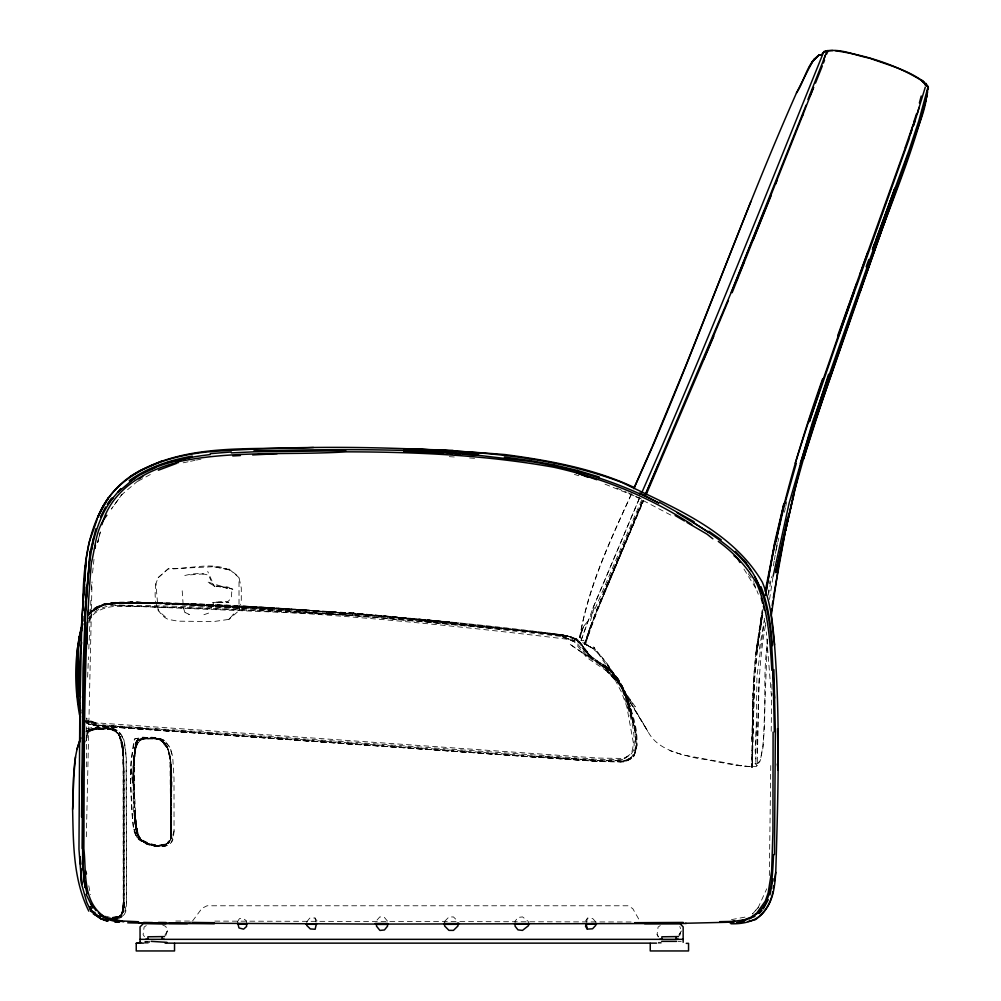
<?xml version="1.0" encoding="UTF-8"?>
<svg xmlns="http://www.w3.org/2000/svg" width="1001" height="1001" viewBox="0 0 1001 1001"><rect width="100%" height="100%" fill="white"/><g stroke="black" fill="none" stroke-linecap="round" stroke-linejoin="round"><path stroke-width="0.75" stroke-dasharray="5 3.75" d="M111.999 917.654L118.168 916.653L120.183 915.402L121.797 913.413L123.223 906.781L123.11 757.507L122.623 750.55L119.732 737.499L122.623 750.55L123.273 766.553L123.398 902.564C124.299 909.884 120.921 919.068 112.099 918.242M170.821 829.842L170.708 777.902L170.733 834.096L170.032 762.024L170.733 777.915M157.044 738.4L162.337 740.627L166.992 746.596L162.55 740.865L165.115 743.543L160.548 739.689L155.493 738.212L143.218 738.3L138.576 739.351L136.399 741.24L133.633 762.099L133.496 788.675C132.82 773.085 132.758 757.244 136.111 741.929C137.037 738.988 140.678 738.776 143.218 738.3C161.011 733.445 170.37 745.445 170.696 761.936L169.457 754.191M170.733 834.096L170.395 766.791M752.802 732.469L752.289 766.854L752.514 765.002M515.077 923.673L515.09 921.17L518.093 917.404L522.597 916.916L528.528 921.671M86.336 766.841L86.674 718.593M639.739 497.547L593.08 607.845L581.043 640.477L581.331 641.804L594.156 649.086L584.809 643.993C609.809 655.955 618.243 686.811 635.285 706.794L593.618 646.946L606.231 662.95L647.797 731.268C657.394 749.899 679.241 753.853 697.672 758.458C717.166 760.735 736.461 767.304 756.23 766.566L757.206 765.565L755.805 764.063L756.919 676.376L764.501 620.795M756.518 652.026L762.487 612.324L757.056 652.089L754.541 679.541L752.014 767.354L753.528 679.479L755.968 651.964L761.999 610.685M769.331 875.525L770.783 763.863M771.195 731.281L771.621 698.711L766.278 631.969M133.12 777.639L133.759 757.282C133.521 783.32 131.169 810.535 137.9 835.885C140.791 842.254 148.173 844.256 154.392 845.545M133.996 767.129C134.847 789.601 132.745 812.937 138.276 834.897C133.221 809.496 134.159 783.02 134.309 757.169L133.996 767.129L135.548 748.836L138.476 740.765C144.382 737.211 152.139 738.025 158.796 738.963L141.429 738.738M752.302 765.715L752.014 767.429L751.776 764.339M752.727 750.637L754.541 679.541L757.056 652.089L763.237 612.212M757.394 752.927C758.245 709.797 757.619 666.341 765.79 623.786M751.751 765.727L751.476 766.891L753.528 679.479L755.98 651.964L761.936 612.249M751.964 739.213L752.915 692.755M86.336 836.748L92.029 581.869M123.223 906.781L123.311 902.527M751.926 741.453L753.528 679.479L754.541 679.541M759.133 678.44L757.206 765.565L754.992 763.475L755.818 762.787M86.236 732.056C93.043 726.113 105.468 727.652 113.889 729.654C125.863 737.349 122.973 754.429 123.949 766.491L123.924 905.83L122.685 913L118.556 917.266M752.677 725.738L754.003 679.504M124.011 902.764C125.738 911.31 120.408 920.057 111.124 918.743M113.288 918.468C122.072 919.268 125.1 909.896 124.187 902.764L124.187 778.077L123.11 747.196M147.91 843.843C159.071 848.986 174.912 845.432 171.534 830.079C169.444 803.515 175.275 775.687 168.243 749.599C175.025 775.712 169.519 803.515 171.534 830.079L170.983 838.162L168.231 843.317M133.158 783.082L133.196 767.091L135.961 742.855L133.146 767.091L133.346 788.675L133.771 757.282M87.613 677.139L88.476 656.831M88.814 649.023L90.991 597.472M91.329 589.664L91.654 581.856M133.07 772.297L135.948 742.642L134.297 752.777L136.424 741.316M752.527 750.487L752.314 764.339M756.443 723.035L755.179 750.825L755.88 758.996M171.521 833.77L170.032 840.727L167.843 843.33L170.633 839.013L171.596 830.079L171.271 835.998L171.184 766.728L169.194 753.115L171.221 772.046L171.521 791.14L171.071 766.741L171.409 777.902M133.271 767.091L133.521 762.086L133.496 788.675M171.371 831.906L170.633 839.013L167.83 843.33L170.107 840.252L171.409 833.758L170.696 839.038L171.409 833.758M767.429 639.113L763.225 746.471L760.147 760.81L758.745 762.9L754.992 763.475L757.269 763.738L760.147 760.81C768.956 721.759 761.336 681.093 767.654 641.641M752.702 752.314L752.352 762.136L751.976 750.487M122.66 910.56L123.398 902.564L121.797 913.413M123.786 909.246L124.061 906.456M174.049 830.893L173.223 839.101L171.671 842.004L169.745 844.106L164.927 846.345L156.319 846.571L145.082 843.455L138.626 839.539L135.698 835.397L133.246 826.025L132.182 815.44L130.418 777.302L130.993 761.936L134.71 738.938L142.743 737.161L159.835 738.45L164.164 740.365L169.519 746.621L172.698 756.706L173.999 778.278L174.049 830.893L171.671 842.004M170.633 839.013L171.284 833.745M92.542 572.96L94.169 557.607M155.906 583.646C154.129 596.583 154.429 613.1 168.181 619.394L178.115 621.171L213.714 621.546L228.866 619.394L233.746 614.013L228.866 619.394L239.014 610.61L241.291 600.25L241.291 588L239.014 577.64C222.022 557.532 190.828 569.794 168.181 568.856L158.183 577.64L155.906 583.646L158.183 610.61L168.181 619.394M85.648 721.946L88.701 724.274L102.565 726.426L600.087 761.598L624.436 761.423L633.445 757.119C642.655 736.373 631.593 712.487 625.312 692.279C620.182 681.193 613.225 670.47 602.227 664.476C590.865 659.158 585.435 648.148 577.439 639.326L563.338 634.947C419.406 619.544 275 608.308 130.38 601.776C116.742 603.628 99.762 600.738 89.84 612.549C95.671 606.118 104.304 603.753 112.65 602.877C225.938 601.451 339.076 612.262 451.764 622.997L451.851 622.322M135.323 745.682L133.884 757.307L135.961 742.855M658.37 936.974L657.081 934.609L658.082 927.076L660.26 925.575M85.648 722.084L88.714 724.023L97.873 726.025L535.76 757.181L599.536 761.386L620.382 761.886L626.426 760.998L632.119 757.707L635.422 752.477L636.711 745.557L636.411 735.96L630.843 708.558L624.937 691.866L618.505 679.153L608.708 668.33L587.299 654.391L589.614 655.655L585.16 650.925L589.314 655.968L580.843 643.48L575.487 638.5L567.73 636.135L547.71 633.833L567.567 636.786L574.974 639.301L579.954 644.031L588.951 656.343L609.146 669.882L602.402 664.727L612.662 673.097L606.156 666.891C620.958 678.891 626.563 697.609 632.294 714.952L622.622 688.425L613.062 672.772L616.729 678.29L608.095 668.968M768.293 593.005L768.718 589.927M769.556 583.746L769.982 580.655M769.519 599.524L773.022 576.776M762.937 609.271L756.23 652.001L762.85 612.174M631.581 493.693C610.46 540.102 587.962 586.611 579.792 637.412L582.031 640.29L581.043 640.477L588.075 620.833L595.532 607.707L642.004 499.174M759.359 649.073L764.551 618.255M768.443 595.132L771.558 576.639M773.373 565.853L774.148 561.223M774.411 559.684L775.187 555.054M775.45 553.515L776.225 548.898M776.488 547.347L777.264 542.73M634.909 752.314L636.173 745.532L635.422 736.048C636.311 744.018 635.748 752.552 630.28 758.846M86.724 735.522L86.224 738.2L86.724 735.522L89.652 730.93C97.034 727.602 106.018 727.74 113.714 730.004L116.929 733.02L112.012 729.917L108.608 729.304L98.311 729.091L87.863 730.793L86.261 736.398L87.863 730.793M587.662 634.934L586.886 639.339L596.946 611.749L643.193 500.387M136.224 741.754L135.385 745.707L137.074 740.54M776.125 550.225L778.778 538.1M784.421 512.324L785.422 507.782M785.747 506.268L786.748 501.714M123.123 911.698L123.849 902.752L123.774 766.503L122.923 747.234L121.409 739.489M586.511 922.234L587.474 918.092L592.68 918.518L595.758 921.908M585.135 642.805L584.947 643.568L586.123 639.126L585.51 643.918L584.284 643.681L584.571 644.456L585.572 644.219L587.212 637.299L585.698 643.768L584.221 643.956L591.779 622.76M636.286 748.648L634.021 755.355M97.66 542.379L99.524 534.984M584.759 643.756L595.983 611.373L642.855 499.949M86.449 739.051L88.088 733.07C93.131 727.339 101.964 729.954 108.608 729.304M85.623 742.041L88.088 733.07M590.515 620.67L594.194 607.307M584.571 644.456L585.698 643.768L593.668 619.056M588.313 632.995L589.989 627.114M135.986 743.08L136.349 741.829M170.896 837.574C170.32 844.093 163.338 846.533 157.657 845.945M590.577 627.552L592.016 622.86M580.668 635.26L581.781 631.931M122.322 913.8L123.336 910.797M588.776 632.682L590.09 628.928M590.09 627.352L603.365 592.955L643.105 499.837M165.653 935.86L167.467 930.93L165.816 926.476L162.112 924.674M679.616 935.86L680.53 933.395M119.82 918.117L124.162 914.701L126.526 903.578L126.264 757.244C125.138 746.834 125.413 732.482 113.113 728.615C103.854 726.676 94.094 727.076 84.897 729.103M590.865 627.314L596.946 611.749M596.571 611.573L588.05 633.007M584.834 643.48L585.572 644.219M641.966 503.24L596.634 611.636L643.568 500.75M592.817 608.32L639.677 497.66M586.961 636.461L588.138 633.696M603.478 593.005L642.93 500.25M627.452 538.288L604.016 593.23L643.681 500.425M136.837 740.953L136.224 741.979L136.949 740.828M580.392 633.746L583.508 626.488L588.075 620.833M631.243 494.381C610.385 540.402 588.626 586.611 579.779 636.761L581.619 639.451L583.983 640.29L581.043 640.477M139.051 739.264L155.355 738.425L160.435 739.839L166.454 747.334C161.874 736.06 146.997 738.087 137.512 740.627C130.906 766.015 135.423 793.18 135.598 819.106C136.712 825.913 136.411 833.408 140.716 839.226C148.11 845.257 162.45 849.411 169.307 840.727C162.262 848.873 148.323 843.943 140.741 838.851C135.035 831.731 136.261 821.721 135.21 813.225M757.945 908.12L766.728 888.8M88.588 622.422C91.992 611.123 104.955 606.969 115.59 606.368C267.392 607.169 418.818 621.02 569.381 639.489L575.1 640.69L587.174 656.393L608.921 670.67L615.327 680.305L621.709 692.554L626.826 706.719L633.42 743.205L632.544 749.862L630.305 754.266L622.76 759.496L598.323 759.421L104.392 724.999L90.816 722.847L87.237 720.883L95.783 722.785L598.448 758.082L622.359 758.42L626.864 756.931L622.76 759.496L630.693 754.704L633.583 750.337C636.611 730.042 628.253 710.873 622.885 691.754C613.1 668.543 588.676 657.444 569.231 643.731L587.174 656.393M88.826 618.668C93.844 609.596 105.505 605.805 115.34 605.155C264.402 606.418 413.225 618.943 561.211 636.448L574.649 640.753L561.411 636.623L574.286 641.766L586.674 657.532L607.832 671.696L615.327 680.305L600.625 664.601L608.921 670.67M124.162 914.701L125.713 911.786L126.526 903.578L126.126 757.244L124.086 740.152L119.106 732.181L120.871 734.246L115.353 729.354L109.159 727.802L91.053 727.802M88.789 618.393L90.065 616.09M211.111 607.945L214.314 602.302L228.103 601.313L231.431 598.273L231.844 589.739L228.028 587.061L214.314 585.948L207.082 581.831L227.102 588L214.314 585.948M86.386 731.718L89.076 729.616M88.989 620.47L91.191 616.829M169.97 840.677L168.155 843.167M137.512 740.627L135.097 752.314L137.425 742.917L138.526 741.228L143.206 739.101M165.353 934.346L167.467 930.93L164.752 935.209M679.316 934.346L680.73 932.069M237.475 921.783L239.414 918.643L243.468 918.668L246.546 920.882L246.571 923.685M678.728 935.209L681.431 930.93M585.572 920.995L587.474 918.092M88.563 615.44L90.903 612.111L103.341 605.167L94.645 609.697L90.628 613.025L97.335 607.482M118.418 499.249L111.286 509.096L122.009 494.331L119.319 498.023M192.48 921.095L201.952 908.345L207.069 905.78L627.94 905.78L632.732 908.558L639.777 920.882M306.744 921.871L309.734 918.117L314.977 917.967L317.042 921.02M627.502 759.784L632.019 756.718L629.967 758.445M752.552 913.9L758.47 907.206L752.514 913.875M88.501 615.552L92.98 610.535L103.366 605.155L92.805 610.347L88.351 615.352M136.599 741.416L139.264 739.439L147.372 738.313L138.764 739.551L136.974 741.04M88.138 615.327L92.805 610.347L104.104 604.441L97.51 607.857C116.179 599.424 137.8 604.904 157.495 603.215L130.893 602.602L108.446 604.091L112.738 603.728L103.403 605.342L90.903 612.111M444.607 921.383L448.936 916.979L453.453 916.941L458.02 921.42M87.963 614.426C97.76 601.326 115.49 601.901 130.155 602.289C274.975 606.906 419.632 616.053 563.338 634.947L353.065 615.315L196.396 604.867M90.115 613.288L92.98 610.535M160.548 739.689L157.019 738.638L163.038 741.278C155.693 736.411 145.27 737.449 137.387 740.202L137.825 739.789M89.94 612.462L99.587 605.88L112.65 602.877L157.507 602.539L196.934 603.878M158.183 577.64L168.181 568.856L213.714 566.704L230.668 570.057L213.714 566.704M120.896 495.42L138.313 480.555M121.434 915.077L117.23 917.629L112.112 918.455M171.521 791.14L170.771 761.924L167.567 748.385L169.469 754.792L168.143 749.661L164.927 743.205L166.992 746.596M166.792 746.759L163.426 741.854L160.523 739.764L166.767 746.258M146.296 925.575L144.106 927.076L143.105 934.609L144.469 936.661M119.157 916.853L120.358 916.09M628.503 760.072L630.98 758.583M138.201 481.081L150.413 474.499M187.362 923.673L191.204 921.746M117.205 917.517C122.26 916.34 123.611 910.935 123.724 906.418L122.535 912.899L119.469 916.678L120.583 915.752L115.603 918.03L119.119 916.728L113.163 918.03M630.517 758.057L624.724 760.51L619.068 761.098L599.586 760.71L535.823 756.318L599.599 760.46L626.251 760.535L599.586 760.71L97.985 725.099L89.677 723.423L85.698 721.195L89.064 723.36L85.035 720.257M117.217 918.868L122.235 916.791M115.603 918.03L119.419 916.566L112.612 918.105M203.929 614.727L208.633 613.075M157.657 845.795L163.438 845.282L165.703 844.531L157.182 845.682L164.402 844.957L158.646 845.895L166.003 844.331L168.944 842.379L163.413 845.132L166.979 843.993A7.545 7.545 0 0 0 169.832 841.115M111.311 728.916C105.268 724.349 75.788 735.272 89.152 729.942L88.601 730.117C97.135 728.678 106.569 726.889 114.827 730.417L110.335 728.465L95.983 728.39M93.681 728.891L89.89 729.879L100.588 728.615L98.311 728.665L110.035 728.791L91.554 729.128L100.588 728.528M184.797 575.525C192.48 573.548 201.013 572.597 208.633 575.312L210.873 580.33M138.901 739.414L143.218 738.45L158.02 738.901L155.48 738.45M183.145 462.8L189.076 461.586M190.565 461.286L195.02 460.372M196.496 460.072L200.951 459.159M93.656 728.678L89.127 729.817L100.588 728.39M731.456 919.619L747.597 916.641M167.342 845.432C153.378 849.348 133.896 842.804 133.246 826.025C130.768 797.447 128.578 768.18 134.259 739.814L134.672 738.913L142.943 737.537L155.881 737.637M144.795 941.866L147.648 941.365M121.284 602.352L103.203 604.692M620.37 761.886L626.426 760.998M112.675 917.679L118.08 916.941M163.138 845.495L158.884 845.895M112.763 917.154L118.168 916.653M162.788 845.244L166.979 843.993L163.438 845.282L156.944 845.595L158.646 845.72C124.249 847.397 137.475 802.289 133.233 783.082L133.358 788.675M190.39 574.862L203.628 573.873M112.65 602.877L157.482 603.39L245.22 606.956C199.687 604.979 154.004 601.551 108.446 604.091C223.01 600.2 337.737 613.163 451.814 622.572L298.611 609.334L245.258 606.281M103.616 603.941L130.155 602.289L244.882 608.195L130.38 601.776L245.383 607.182M121.321 603.215L118.931 603.315L157.495 603.215M144.957 941.365L150.738 941.365M678.165 941.365L681.256 941.365M144.695 942.304L150.876 942.304M658.245 942.304L661.361 942.304M143.256 943.142L149.487 943.142M658.107 943.142L661.236 943.142M175.776 921.045L191.391 921.083M214.827 921.12L633.545 921.996M144.582 842.392L142.392 841.115L150.175 844.419L157.42 845.782M147.372 738.237L159.81 739.339M121.296 602.527L196.909 604.541L353.015 613.813L298.573 609.847L157.507 602.727M130.893 602.602L245.232 606.794L353.078 613.138L451.864 622.134L547.835 632.982L562.625 634.922L573.173 637.499L567.73 636.135L451.764 622.997L353.065 613M449.299 456.656L455.543 457.069M469.594 457.983L477.389 458.496M353.053 613.4L298.586 609.596L353.09 612.975L451.864 622.147M148.961 728.715L97.973 725.162L92.818 724.399L86.311 721.383M535.76 757.181L96.597 725.687L370.896 745.582M451.814 622.559L353.078 613.138L563.263 634.972L571.796 637.149L577.452 639.326L590.115 655.768L611.311 670.607L625.425 692.329L630.63 707.019M736.223 765.114L752.014 766.804L743.468 766.09L682.77 754.879L669.832 750.65M451.651 623.022L493.105 627.602M451.789 622.81L562.537 635.41M157.657 845.707L145.783 842.767L156.206 845.67M109.534 728.603L114.827 730.417L106.894 728.44L114.815 730.417M105.53 916.103L113.989 918.518M574.386 474.399L578.841 475.725M95.646 723.998L87.638 720.87L95.783 722.785L88.101 719.882L86.424 718.03M150.175 844.406C142.129 842.942 136.349 836.348 135.836 828.265L137.124 833.57M605.029 484.171L635.009 496.221M636.436 496.796L643.568 499.674M587.95 645.295L584.897 644.068L594.156 649.086M616.691 488.038L626.626 492.229M628.04 492.83L632.294 494.632M569.381 639.489L561.774 636.123L574.286 641.766M159.835 738.45L164.164 740.365M144.845 842.592L142.455 840.965L147.948 843.705L141.466 840.202L138 835.81M185.56 612.662L189.402 614.539L184.922 612.637L183.333 607.482L182.032 588.138M635.41 496.433L672.584 516.015M577.665 640.627L572.234 637.612L576.964 640.377M112.825 729.404C120.57 733.095 122.61 742.642 123.461 750.4M87.125 723.122L88.714 724.023M141.391 840.352L144.031 842.029L141.191 840.077M115.553 730.918L113.363 729.491L116.617 731.543M86.737 722.684L88.926 724.148L102.815 726.276L600.087 761.598L624.962 761.974L633.558 757.219L637.136 745.219L634.421 721.909M591.553 658.095L586.523 653.916M144.056 841.941L139.489 838.137L142.893 841.528M140.991 839.801L143.243 841.478M602.94 664.026C615.953 672.109 623.448 686.01 628.178 700.137M115.465 731.105L117.955 733.107M228.866 568.856L239.014 577.64L239.014 610.61M616.065 679.329L607.282 671.433L615.327 680.305M162.275 740.753L163.926 742.242L157.019 738.638L163.426 741.854L167.743 748.823M161.549 740.252L163.851 742.354L161.824 740.34M575.212 638.926L580.392 643.756M589.614 655.655L580.843 643.48M387.525 921.208L384.309 917.316L379.804 916.891L376.201 921.008L376.351 923.585M140.916 839.939L137.85 835.485L135.836 828.265L136.199 829.879M139.489 838.137L139.89 838.65L136.699 831.844L137.325 833.933L135.973 828.24L134.559 813.212L136.524 831.368L134.559 813.212L135.335 824.549L133.233 783.082L135.298 824.549L134.559 813.212M117.205 732.407L119.982 736.461L122.435 744.231L118.756 734.359M212.875 584.421L214.464 586.548L207.72 571.446M748.273 573.761L753.64 581.331M165.828 742.016L170.821 749.711L172.698 756.706M657.081 934.609L658.433 936.661M584.546 651.288L579.954 644.031M140.741 838.851L138.438 835.134L140.716 839.226M743.956 569.068L756.819 590.027M139.852 838.713L136.699 831.844L137.85 835.485L134.997 819.206M166.454 745.983L165.215 743.956L166.967 747.134M166.116 745.207L168.03 749.724M167.693 748.31L166.892 746.683L170.12 758.232M122.435 744.231L118.468 734.146L121.083 739.088L120.345 737.224L118.105 733.483L113.025 729.704C123.01 734.809 122.698 747.922 123.724 757.457L123.186 750.437M753.766 582.62L758.308 594.244M679.792 926.476L680.617 928.703M624.249 692.104L633.633 723.298L627.227 700.425L619.669 683.12C629.466 702.464 634.947 723.898 636.173 745.532M623.11 688.225L629.266 706.706L633.808 725.212M121.634 741.19L121.321 740.102L123.724 757.457L121.984 741.716M628.115 702.452L633.896 723.26M314.977 917.967L316.028 922.159M135.736 827.652L136.874 832.769L135.636 826.401L136.011 828.866M169.194 753.115L170.495 760.059M136.874 832.769L135.973 828.24L136.524 831.368M88.789 885.785L90.528 894.631M752.126 760.022L752.352 762.8M765.527 622.647L765.778 625.763M170.358 760.084L171.171 772.046L171.409 830.067L171.284 772.046M122.623 750.55L123.273 766.553M170.771 761.924L171.171 772.046M771.959 684.346L772.021 695.232M752.539 732.457L752.602 745.082M100.313 532.044L97.698 542.404L100.313 532.044M583.508 626.488L579.792 637.412L583.508 626.488M139.977 740.69L137.663 743.343L141.491 738.976L139.977 740.69M87.55 730.355L88.426 729.917L87.55 730.355M216.541 602.152L212.55 602.852L228.879 602.277L216.541 602.152M752.289 766.341L752.289 766.341M299.061 612.024L115.428 605.505L353.003 615.34L299.061 612.024M227.552 587.399L216.541 586.098L232.858 589.226L227.552 587.399M97.873 726.025L92.605 725.237L97.86 726.088M615.415 676.401L606.231 662.95L647.797 731.268L615.415 676.401M135.385 832.557L133.971 829.178L137.3 837.624L135.385 832.557M633.032 721.195L624.048 691.954L636.536 735.159L633.032 721.195M132.595 783.02L130.993 766.904L132.595 783.02"/><path stroke-width="1.5" d="M444.607 922.909L444.594 925.95L448.923 930.354L453.44 930.392L458.008 925.912L458.02 922.922M773.097 732.181L772.922 832.006L771.621 871.32L768.13 893.005L765.277 901.15L756.643 913.212L750.938 917.204L744.319 919.831L727.051 922.284L685.247 923.272M515.077 923.673L515.065 926.175L517.98 929.879L522.472 930.404L528.515 925.65L528.515 922.997M82.22 848.46L82.507 806.318M82.77 767.304L85.323 621.596L87.15 587.162L90.153 551.826L95.871 528.766M87.212 643.881L87.362 622.096M595.745 923.072L595.733 925.387L592.554 928.803L587.287 929.116L585.535 926.363L586.186 923.61M82.595 623.636C74.612 648.46 77.052 675.149 78.528 700.813L77.953 693.393M79.692 742.154L80.005 714.213M81.544 816.991L83.045 668.13L86.236 587.087M77.039 659.133C76.914 677.177 75.701 695.845 80.518 713.425M77.527 647.547L77.603 688.938M81.156 631.256L85.548 565.39M774.486 854.604L775.362 731.668L773.898 669.606M85.323 621.596L82.595 772.221L82.645 869.606M88.801 911.16C73.111 879.404 73.398 843.856 72.623 809.334C74.174 785.572 71.534 760.435 80.781 737.9M72.623 809.334L73.636 777.727L75.488 756.881M730.98 923.773C743.806 924.098 757.719 921.258 765.39 909.959C773.598 899.011 774.799 885.51 775.75 872.321C778.052 796.583 780.392 720.532 774.549 644.932C772.847 623.523 770.62 602.127 762.299 582.094C731.994 530.555 673.198 507.344 621.871 482.457C552.452 455.981 477.527 451.276 403.979 448.836M77.59 669.106L77.54 686.01M82.908 610.034C82.758 563.012 88.201 505.242 130.693 476.238C184.747 441.679 252.552 450.513 313.488 447.485M773.56 854.566C772.659 872.872 772.422 892.254 762.925 908.57M82.995 610.084L83.546 600.888M83.921 594.769L84.559 584.046M84.747 580.98L85.948 561.073L81.782 620.795L79.755 720.257L78.966 849.236L81.694 884.434L86.774 902.326L90.015 909.096M79.167 640.978L79.454 636.861L79.129 641.378M79.279 641.729L79.642 637.174L79.279 641.566M90.153 551.826L84.397 621.558L89.539 562.262L93.481 538.363M927.639 88.263L918.88 120.658L909.271 149.562L873.16 247.748M88.176 614.414L88.664 609.809M95.133 548.385L95.458 545.32M897.96 183.508L860.309 290.565C881.368 224.011 912.349 160.122 927.639 91.854L926.901 90.628C926.663 110.923 915.802 129.942 910.635 149.287M927.764 89.627L928.077 86.987L927.251 85.523L928.377 87.975L926.951 92.142M78.216 647.797L79.329 637.174L82.145 625.638M773.097 878.678L769.957 894.907M771.333 611.686L771.771 608.633M772.196 605.58L772.86 601.013M773.285 597.972L785.31 531.218L793.067 496.846M81.068 632.106L81.519 629.241L78.616 647.86L77.615 670.607L77.89 647.797L78.053 675.062M772.322 894.731L772.772 891.741M773.235 888.75L773.698 885.772M774.386 881.28L775.75 872.321M80.18 637.837L80.631 634.972M639.601 493.743L639.977 492.905L658.858 503.04C618.405 482.232 574.574 468.28 529.617 461.411L529.767 460.498L504.304 457.019M765.652 595.32C776.964 521.308 797.759 449.274 822.647 378.778M81.582 642.492C79.317 660.635 78.328 679.241 80.493 697.459M765.202 591.453L775.062 541.691M85.898 560.798L89.026 542.642L97.422 518.593M765.352 595.445L774.874 541.654L783.971 503.403L775.863 541.866L784.684 503.591M788.763 513.976L785.547 530.517L793.918 494.319M787.837 518.493L778.665 565.127L771.258 615.615L774.549 644.932M554.116 465.853L554.304 464.939L577.402 470.445L599.249 476.976L598.948 477.852M909.183 138.088L914.351 121.058M80.243 637.299L81.682 630.668M787.462 518.493L775.675 572.647L801.401 461.949M773.11 576.313L789.076 503.353L812.499 422.259L894.907 188.163L876.163 239.277M91.604 549.436C95.295 530.968 101.501 512.525 113.313 497.572M924.987 84.872L925.137 84.209M316.416 923.76L315.152 929.253L310.323 928.941L306.769 925.437L306.756 923.06M919.368 102.99L921.233 96.008M577.164 471.346L577.402 470.445M925.988 99.812L924.449 104.229L927.326 94.895M792.342 498.348L809.634 437.137M81.406 630.017L79.842 635.485L81.506 629.842M784.872 503.641L796.27 463.476M917.229 113.964L919.143 107.295M82.783 624.011C74.087 653.165 74.137 684.847 79.467 714.639L80.53 716.854M875.099 247.335L816.09 418.456L803.328 459.346L830.154 376.439L846.971 327.878M101.927 524.649C111.549 489.301 144.92 470.595 178.216 462.087L178.191 461.749C233.296 450.187 290.14 455.405 346.008 451.839C415.465 451.901 485.022 454.967 553.515 467.167C602.539 477.99 649.799 497.059 691.829 524.612M800.287 463.363L828.565 374.274M795.232 463.163L808.57 421.534L849.348 303.841M81.281 629.129L82.407 625.65M823.172 378.966L809.346 421.796L853.84 292.705M914.051 121.296L916.491 113.826M913.7 125.288L925.324 87.049M922.284 111.111L926.188 99.262L924.461 104.254M906.193 160.035L907.657 155.58M922.334 111.149L926.25 99.299M927.164 85.773L928.377 87.975L925.988 83.371M910.61 133.809L911.974 129.742M913.35 125.676L914.714 121.609M909.396 138.276L838.688 335.936M76.814 749.436L80.343 739.326M876.125 244.382L883.758 222.26M830.154 376.439L875.074 247.685M877.539 240.528L883.733 222.547M885.147 218.456L888.688 208.158M905.217 147.51L913.025 124.975M850.537 317.58L868.893 264.614M816.09 418.456L897.972 183.658M850.387 300.951L856.581 283.583M859.684 274.9L867.955 251.739M860.309 290.565L910.134 150.763M826.676 51.614L823.498 60.223M837.724 335.61L905.367 147.648M771.821 896.12C769.256 905.605 763.388 913.9 755.43 919.656L748.047 921.496M866.153 266.792L868.843 259.472M872.422 249.499L875.099 242.192M823.873 51.489C764.476 198.461 705.98 346.571 642.116 491.916M822.309 65.953L815.49 83.083M821.859 55.055L822.634 53.015M828.065 50.926L826.676 54.041M823.41 63.063L824.524 60.185M803.403 113.576L732.144 292.68M796.471 92.955L812.437 61.411L818.968 55.08L820.983 54.892L818.968 55.08C806.693 63.926 804.616 80.981 796.471 92.955C744.894 209.334 702.639 329.592 652.539 446.609M807.907 99.512L825.4 55.405M731.331 292.33L806.093 105.105M771.095 195.67L753.115 240.165M775.612 184.159L777.314 179.842M802.189 116.516L813.625 87.337L810.259 95.558M750.925 201.389L686.198 364.739L652.577 445.895L633.758 488.676M764.163 211.211L731.268 292.317L645.382 494.507L658.345 464.552M728.44 300.35L703.891 359.009M736.661 280.293L738.425 275.988M739.601 273.123L744.306 261.661M646.12 494.719L713.801 336.198M768.293 899.674L763.3 908.845M634.121 487.988L651.901 448.035M97.91 517.267C114.627 472.935 165.14 456.018 208.558 451.826C307.182 444.582 406.556 446.671 505.08 454.579C549.236 460.498 593.981 468.568 634.584 487.675M100.325 517.067L105.643 506.956M809.346 67.092L814.564 58.546M764.839 904.516L759.233 912.161L749.499 918.868M925.75 84.922L926.338 84.046M107.195 504.304L111.574 498.073M106.869 515.29C95.708 528.653 95.495 546.896 91.354 563.012C83.408 658.007 84.409 753.478 83.859 848.735C86.499 872.146 81.969 902.289 105.13 917.204M822.447 53.516L825.425 50.963M108.483 503.315L120.708 488.638M759.196 913.588L762.036 910.51M812.437 61.411L818.968 55.08M118.068 492.092L134.609 478.153L129.842 481.569L139.802 475.062L155.843 467.342M129.204 480.705C147.71 467.292 169.932 460.085 192.242 456.118M138.951 479.091L142.83 476.476M130.693 476.238L139.915 470.633L161.799 461.036M754.954 916.365L741.215 921.245M158.383 470.232L176.939 463.25M151.026 469.106C169.97 461.323 190.027 456.831 210.335 454.592M174.537 943.355L174.537 950.95L136.236 950.95L136.236 943.355L140.59 942.354M167.567 462.55L192.367 456.906M740.014 920.958L747.522 919.343M744.331 921.283L736.511 922.559M740.152 921.946L743.192 921.408M136.236 943.355L140.515 942.604M145.696 939.326L147.898 939.176L147.898 936.786L164.439 936.586M659.672 939.326L661.861 939.176L661.861 936.786L678.415 936.586M210.235 453.666L231.344 451.964M734.171 921.395L728.328 921.846L735.059 921.395M729.716 922.697L733.783 922.459M232.77 455.943L240.415 455.555M252.652 454.942L277.139 453.691M231.394 452.89L253.966 451.826L345.733 450.738M719.719 921.671L730.342 921.433M253.929 450.825C328.766 449.311 403.803 448.298 478.465 454.379M634.709 922.697L683.195 922.422M686.336 923.473L377.039 924.073L139.026 922.947M377.039 924.423L387.975 924.411M444.194 924.348L458.258 924.323M514.476 924.261L528.528 924.248M586.311 924.173L595.683 924.161M187.362 923.673L143.256 923.673L140.052 926.863L140.052 943.142L143.256 943.142M644.556 923.673L679.954 923.673L683.157 926.863L683.157 942.304M140.052 939.338L683.157 939.338M151.264 941.365L167.017 942.354M661.661 941.365L676.613 941.365M165.09 943.142L656.543 943.142M686.248 943.355L688.55 943.355L688.55 950.95L650.25 950.95L650.25 943.355M375.1 923.46L387.587 923.473M443.793 923.523L459.396 923.535M515.603 923.585L529.654 923.598M585.848 923.648L596.784 923.66M237.575 924.161L246.872 924.173M305.755 924.286L316.604 924.311M169.031 923.385L214.327 923.773M158.408 922.422L166.179 922.509M138.563 921.733L116.028 920.72M192.68 922.422L214.339 922.697M166.028 923.685L127.703 922.822M143.556 922.422L152.552 922.572M403.979 448.773L453.04 450.375M835.172 50.676C866.128 55.23 897.397 64.94 923.848 81.944C907.844 69.77 887.737 64.927 869.193 58.02C854.479 55.468 838.738 46.959 823.685 51.964L827.614 50.588L832.807 50.538M404.054 451.451L440.565 452.927M448.173 453.228L452.74 453.415M404.066 450.913L431.944 452.389M439.702 452.802L442.792 452.965M447.447 453.203L452.089 453.453M455.192 453.616L459.834 453.866M462.937 454.029L478.428 454.842M678.39 939.326L676.188 939.176L676.188 936.786M164.414 939.326L162.225 939.176L162.225 936.786M427.79 451.689L478.39 455.305L529.617 461.411M122.047 921.008L107.62 918.355L99.662 914.276M114.765 921.771L118.206 922.221M114.752 921.571L119.544 922.259M107.62 918.355L123.661 921.821M529.767 460.498L554.304 464.939M114.752 921.32L107.245 919.368L100.025 915.465M94.882 914.539L100.676 918.53L107.595 920.782M100.676 918.53L108.058 920.945M596.784 479.742L576.476 472.685L587.9 477.277M104.805 917.254L111.586 919.644M97.597 916.165L99.962 917.004M107.407 921.308L100.676 918.718L94.882 914.676M93.368 913.988L99.775 916.741M659.284 502.214L694.193 521.796M93.243 912.649L97.022 914.839M675.112 515.502L684.421 520.945M687.074 522.497L706.994 534.134L712.875 538.838M677.039 512.787L708.408 531.994M95.045 912.762L91.479 910.66L90.378 907.056M91.254 911.548L94.482 913.7M693.706 522.585C714.476 536.649 737.199 549.824 751.388 571.258M708.921 531.231L721.258 539.852M718.293 541.403C733.958 552.79 747.835 567.592 757.169 584.597C768.43 611.749 769.994 641.366 771.859 670.357M94.757 913.387L91.341 910.785L90.328 907.094M98.311 912.812L102.202 915.815M734.008 555.768L737.537 558.596L739.939 562.524M925.812 83.909L921.02 79.805L928.077 86.987L921.02 79.805L923.76 82.195M735.397 551.363L746.596 563.15M92.042 904.929L96.083 910.71M743.305 559.722C775.913 597.985 770.582 651.351 774.599 698.085M92.768 908.082L86.111 894.231M91.229 903.765L92.893 906.631M754.817 576.576L762.512 593.618M760.91 586.586C768.505 605.317 770.77 625.663 772.484 645.645M80.468 709.734L79.78 707.319L80.731 710.898M89.802 907.269L90.741 910.96M761.198 597.947L762.662 603.415M763.388 606.156L764.476 610.26M237.775 923.01L238.951 927.94L243.568 929.166L246.584 926.476L246.571 923.685M87.074 893.943L83.709 879.479L82.683 848.448M586.148 923.698L587.287 929.116M85.886 871.045L86.474 873.986M79.755 705.405L80.243 708.145M178.191 461.749L178.366 462.712M79.029 703.866L79.529 706.919M80.03 709.972L80.53 713.025L80.268 710.047M84.234 879.416L85.46 887.399M777.314 764.013L778.24 770.194L777.514 728.615M78.666 696.333L78.103 684.146M79.004 699.411L79.504 704.028M83.371 869.581L84.935 887.512M376.351 923.585L376.514 926.163L379.917 930.429L384.422 929.979L387.55 926.15L387.537 923.673M80.13 856.681L80.568 864.251M80.831 868.793L81.694 883.933M80.13 856.781L80.568 864.464M80.831 869.081L81.694 884.434M772.972 669.644L774.361 731.681M82.582 616.178L82.357 620.795L82.633 616.203M905.692 161.511L904.153 165.941L905.692 161.511M102.703 506.819L97.61 517.254L108.308 497.835L102.703 506.819"/></g></svg>
